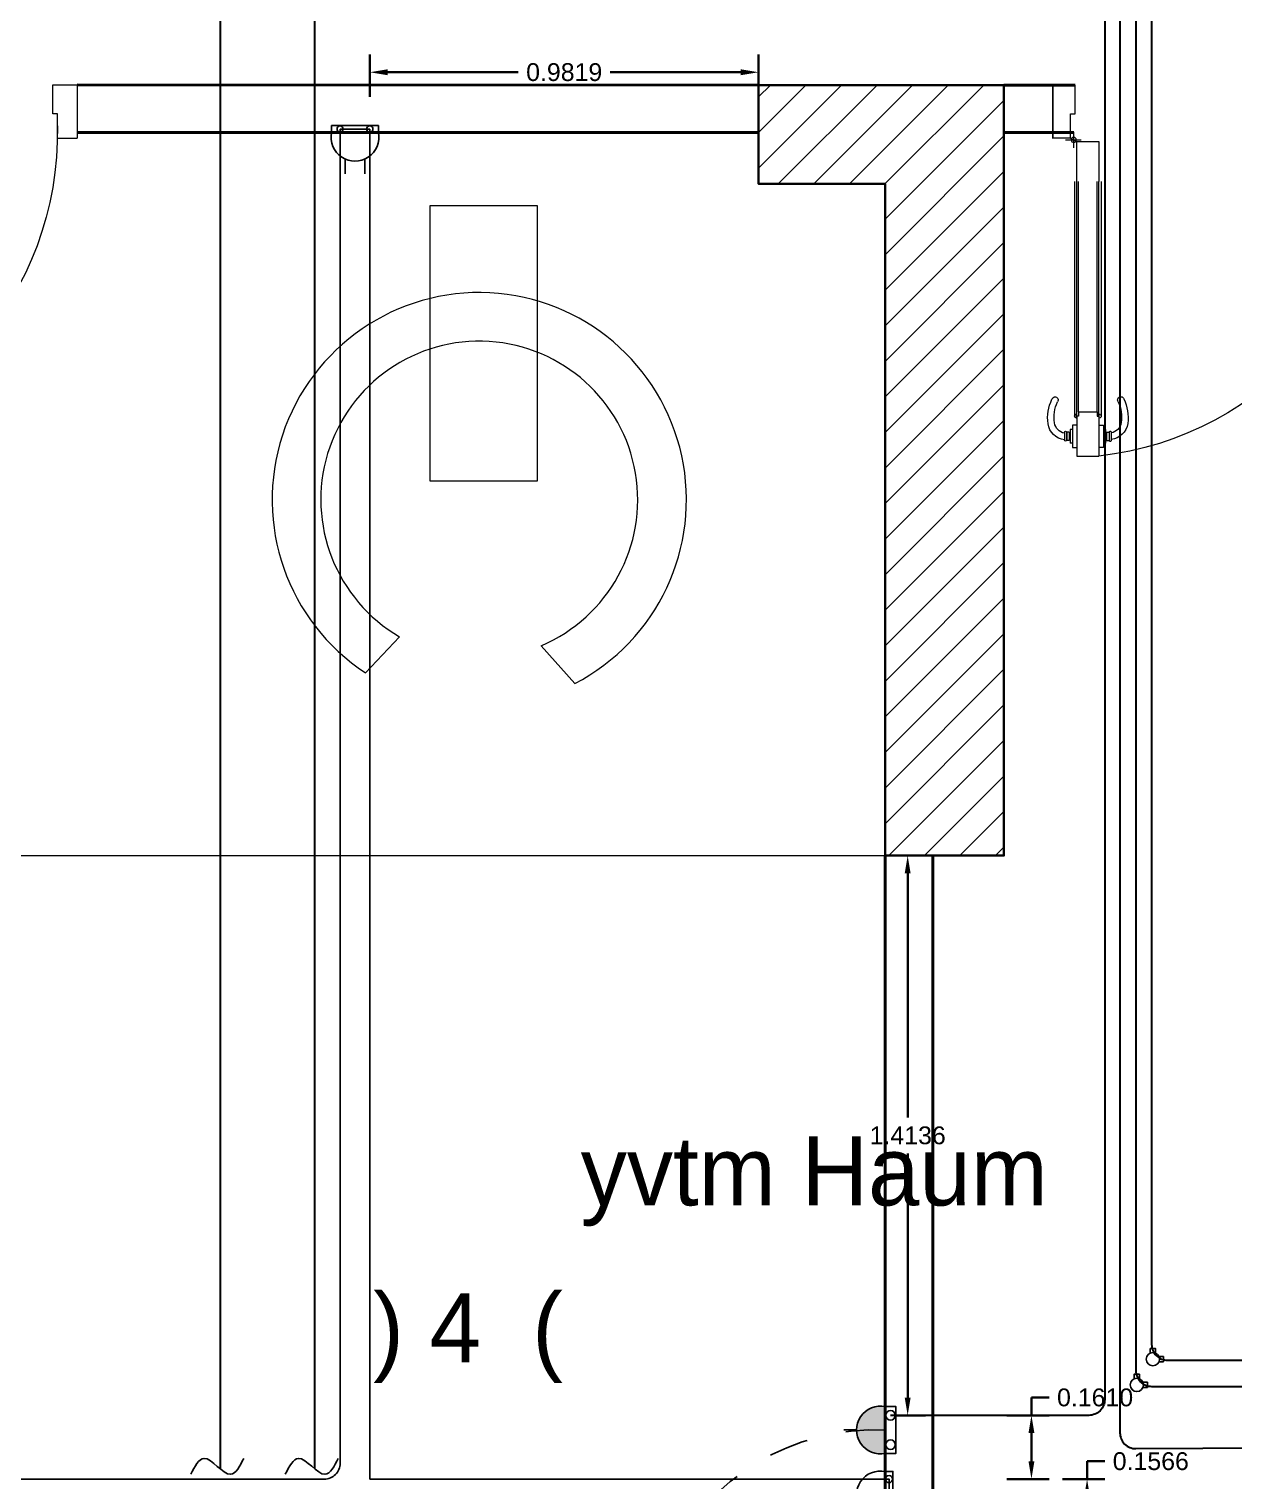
# Model space of a CAD drawing. Header units: inches. Extents: x 3955 to 4125, y 4886 to 4983.
# Drawn here: x 4029.38 to 4032.424, y 4924.475 to 4928.142 of the extents above; entities that cross this region are included whole.
import ezdxf

# ---------------------------------------------------------------- set-up
doc = ezdxf.new("R2010")
doc.units = ezdxf.units.IN
doc.header["$MEASUREMENT"] = 0
doc.linetypes.add('ACAD_ISO03W100', pattern=[30, 12, -18])
doc.linetypes.add('HIDDEN', pattern=[0.375, 0.25, -0.125])
doc.layers.get('0').update_dxf_attribs({"lineweight": 35})
doc.layers.get('Defpoints').update_dxf_attribs({"lineweight": 25})
for name, color, linetype, lineweight in [('Column(S)', 24, 'Continuous', 35), ('DIM', 6, 'Continuous', 20), ('DIM IN', 12, 'Continuous', 15), ('DOOR', 24, 'Continuous', 18), ('hatch col(S)', 45, 'Continuous', 15), ('Shop Drawing', 3, 'Continuous', 30), ('TEXT', 152, 'Continuous', 30), ('walls', 7, 'Continuous', 40)]:
    doc.layers.add(name, color=color, linetype=linetype, lineweight=lineweight)
for name, color, linetype in [('E-CUT', 30, 'Continuous'), ('E-LEADER', 30, 'Continuous'), ('E-POWER', 3, 'Continuous'), ('N Wiring', 255, 'Continuous'), ('WE - BOXES', 2, 'Continuous')]:
    doc.layers.add(name, color=color, linetype=linetype)
doc.styles.add('SOSA', font='sosa.shx')
doc.styles.get("Standard").update_dxf_attribs({"font": 'arial.ttf'})
doc.dimstyles.get("Standard").update_dxf_attribs({"dimtxt": 0.18, "dimasz": 0.18, "dimexe": 0.18, "dimexo": 0.0625, "dimgap": 0.09, "dimtad": 0, "dimtih": 1, "dimtoh": 1, "dimdec": 4, "dimzin": 0, "dimdsep": 46, "dimtxsty": 'Standard', "dimcen": 0.09, "dimadec": 0, "dimazin": 0, "dimtfac": 1, "dimtdec": 4, "dimtofl": 0, "dimtmove": 0, "dimatfit": 3, "dimfxl": 1, "dimtolj": 1, "dimtzin": 0, "dimarcsym": 0})

# ---------------------------------------------------------------- blocks, each defined once
blk = doc.blocks.new('A$C73D03C2A')
at = {"layer": 'DOOR', "linetype": 'Continuous'}
for p, q in [((0.0714, 0.8128), (0.0714, 0.9107)), ((0.0714, 0.9107), (0.1258, 0.9107)), ((0.1258, 0.8128), (0.1258, 0.9107)), ((0.0412, 0.8522), (0.0412, 0.8715)), ((0.0463, 0.8522), (0.0463, 0.8715)), ((0.0466, 0.8522), (0.0466, 0.8721)), ((0.0529, 0.8721), (0.0466, 0.8721)), ((0.0529, 0.8522), (0.0529, 0.8721)), ((0.0551, 0.8453), (0.0551, 0.879)), ((0.0605, 0.879), (0.0551, 0.879)), ((0.0605, 0.8351), (0.0605, 0.8895)), ((0.0605, 0.8895), (0.0714, 0.8895)), ((0.1367, 0.8895), (0.1258, 0.8895)), ((0.1367, 0.8351), (0.1367, 0.8895)), ((0.1367, 0.879), (0.1421, 0.879)), ((0.1421, 0.8453), (0.1421, 0.879)), ((0.1443, 0.8721), (0.1506, 0.8721)), ((0.1443, 0.8522), (0.1443, 0.8721)), ((0.1506, 0.8522), (0.1506, 0.8721)), ((0.156, 0.8721), (0.1558, 0.8721)), ((0.156, 0.8522), (0.156, 0.8721)), ((0.0529, 0.8522), (0.0466, 0.8522)), ((0.0605, 0.8453), (0.0551, 0.8453)), ((0.0714, 0.8351), (0.0605, 0.8351)), ((0.1258, 0.8351), (0.1367, 0.8351)), ((0.1367, 0.8453), (0.1421, 0.8453)), ((0.1443, 0.8522), (0.1506, 0.8522)), ((0.0659, 0.2365), (0.0659, 0.8124)), ((0.0706, 0.8171), (0.0706, 0.8076)), ((0.0714, 0.8128), (0.0714, 0.2363)), ((0.0757, 0.8128), (0.0714, 0.8128)), ((0.0757, 0.8019), (0.0757, 0.8128)), ((0.0757, 0.8019), (0.0757, 0.2363)), ((0.0757, 0.8019), (0.1214, 0.8019)), ((0.1214, 0.8019), (0.1214, 0.8128)), ((0.1214, 0.8128), (0.1258, 0.8128)), ((0.1214, 0.8019), (0.1214, 0.2363)), ((0.1258, 0.8128), (0.1258, 0.2363)), ((0.1266, 0.8171), (0.1266, 0.8076)), ((0.1313, 0.2365), (0.1313, 0.8124)), ((0.0714, 0.2363), (0.0714, 0.1384)), ((0.1258, 0.1384), (0.1258, 0.2363)), ((0.0127, 0), (0.0127, 0.1306)), ((0.0563, 0.1306), (0.0127, 0.1306)), ((0.0563, 0.1306), (0.0563, 0.0707)), ((0.0714, 0.1384), (0.1258, 0.1384)), ((0.8351, 0.1306), (0.8351, 0.0707)), ((0.8351, 0.1306), (0.8839, 0.1306)), ((0.8839, 0), (0.8839, 0.1306)), ((0.0563, 0.0707), (0.0671, 0.0707)), ((0.0671, 0.0707), (0.0671, 0)), ((0.8242, 0.0707), (0.8242, 0)), ((0.8351, 0.0707), (0.8242, 0.0707)), ((0.0671, 0), (0.0127, 0)), ((0.8242, 0), (0.8839, 0))]:
    blk.add_line(p, q, dxfattribs=at)
at = {"layer": 'DOOR'}
for p, q in [((0.0638, 0.1538), (0.0638, 0.1152)), ((0.0127, 0.1307), (0.0127, 0)), ((0.0127, 0.1307), (0.0127, 0)), ((0.0127, 0.1307), (0.0127, 0)), ((0.0435, 0.1345), (0.0822, 0.1345)), ((0.0563, 0.1306), (0.0714, 0.1384))]:
    blk.add_line(p, q, dxfattribs=at)
at = {"layer": 'DOOR', "linetype": 'Continuous'}
blk.add_circle((0.0638, 0.1345), 0.00617, dxfattribs=at)
at = {"layer": 'DOOR'}
blk.add_arc((0.0349, 0.1156), 0.8003, 358.9289, 83.4773, dxfattribs=at)
at = {"layer": 'DOOR', "linetype": 'Continuous'}
for centre, radius, start, end in [((0.0462, 0.8251), 0.0459, 96.2766, 172.4946), ((0.0437, 0.8715), 0.00259, 0, 180), ((0.1532, 0.8721), 0.00262, 0, 192.4511), ((0.151, 0.8244), 0.0459, 7.5054, 83.7234), ((0.1052, 0.8173), 0.1054, 172.4946, 205.9899), ((0.106, 0.8158), 0.0903, 171.5898, 204.9077), ((0.0462, 0.8251), 0.0297, 99.7089, 172.4946), ((0.0437, 0.8522), 0.00259, 180, 0), ((0.1532, 0.8522), 0.00262, 167.5489, 0), ((0.151, 0.8244), 0.0297, 7.5054, 80.2911), ((0.0912, 0.8151), 0.0903, 335.0923, 8.4102), ((0.092, 0.8166), 0.1054, 334.0101, 7.5054), ((0.0706, 0.8124), 0.00476, 90, 270), ((0.1266, 0.8124), 0.00476, 270, 90), ((0.0179, 0.7732), 0.00773, 195.2913, 36.6885), ((0.1793, 0.7725), 0.00773, 143.3115, 344.7087)]:
    blk.add_arc(centre, radius, start, end, dxfattribs=at)
blk = doc.blocks.new('S6')
blk.add_hatch(color=256).paths.add_polyline_path([(-147, 0), (147, 0, 1.224777)])
for p, q in [((0, 180), (0, 260)), ((-147, 0), (147, 0))]:
    blk.add_line(p, q)
blk.add_lwpolyline([(147, 0), (-147, 0), (-147, -66.7), (147, -66.7)], close=True)
for centre in [(-92, -33.4), (92, -33.4)]:
    blk.add_circle(centre, 30)
at = {"linetype": 'Continuous'}
blk.add_arc((0, 30), 150, 348.46158, 191.53842, dxfattribs=at)
blk = doc.blocks.new('S2')
at = {"linetype": 'Continuous'}
for p, q in [((-61.5, 166.8), (-61.5, 260)), ((61.5, 166.8), (61.5, 260))]:
    blk.add_line(p, q, dxfattribs=at)
blk.add_line((-147, 0), (147, 0))
blk.add_lwpolyline([(147, 0), (-147, 0), (-147, -43.5), (147, -43.5)], close=True)
for centre in [(-93.3, -21.8), (93.3, -21.8)]:
    blk.add_circle(centre, 19.4)
blk.add_arc((0, 30), 150, 348.46158, 191.53842, dxfattribs=at)
blk = doc.blocks.new('S1')
for p, q in [((0, 180), (0, 260)), ((-147, 0), (147, 0))]:
    blk.add_line(p, q)
blk.add_lwpolyline([(147, 0), (-147, 0), (-147, -47.8), (147, -47.8)], close=True)
for centre in [(-99, -23.9), (99, -23.9)]:
    blk.add_circle(centre, 22.2)
at = {"linetype": 'Continuous'}
blk.add_arc((0, 30), 150, 348.46158, 191.53842, dxfattribs=at)
blk = doc.blocks.new('*U10')
blk.add_line((-559.2, -63.8), (-627.7, -121.8))
blk.add_lwpolyline([(-627.7, -121.8, 0, 96, 0), (-493.2, -24, 96, 96, 0)], format="xyseb")
at = {"linetype": 'HIDDEN', "ltscale": 0.2}
blk.add_arc((-221, -539.5), 583, 67.7241, 134.241, dxfattribs=at)
blk = doc.blocks.new('*D372')
at = {"layer": 'Defpoints', "color": 0}
for p in [(3544.6567, 1330.3842), (3543.6748, 1330.2406, 0), (3544.6567, 1330.2406, 0)]:
    blk.add_point(p, dxfattribs=at)
at = {"layer": 'DIM', "color": 0, "lineweight": -2, "transparency": 16777216}
for p, q in [((3543.6748, 1330.3217), (3543.6748, 1330.4292)), ((3544.6567, 1330.3217), (3544.6567, 1330.4292)), ((3543.7198, 1330.3842), (3544.0498, 1330.3842)), ((3544.6117, 1330.3842), (3544.2817, 1330.3842))]:
    blk.add_line(p, q, dxfattribs=at)
at = {"layer": 'DIM', "color": 0, "transparency": 16777216}
for points in [[(3543.7198, 1330.3917), (3543.7198, 1330.3767), (3543.6748, 1330.3842)], [(3544.6117, 1330.3917), (3544.6117, 1330.3767), (3544.6567, 1330.3842)]]:
    blk.add_solid(points, dxfattribs=at)
at = {"layer": 'DIM', "color": 0, "transparency": 16777216, "insert": (3544.1658, 1330.3842), "char_height": 0.045, "attachment_point": 5}
blk.add_mtext('\\A1;0.9819', dxfattribs=at)
blk = doc.blocks.new('*D375')
at = {"layer": 'Defpoints', "color": 0}
for p in [(3544.9901, 1328.4057, 0), (3545.0334, 1328.4057), (3544.9901, 1326.9922, 0)]:
    blk.add_point(p, dxfattribs=at)
at = {"layer": 'DIM', "color": 0, "lineweight": -2, "transparency": 16777216}
for p, q in [((3545.0057, 1328.4057), (3545.0784, 1328.4057)), ((3545.0334, 1328.3607), (3545.0334, 1327.7445)), ((3545.0334, 1327.0372), (3545.0334, 1327.6535)), ((3545.0057, 1326.9922), (3545.0784, 1326.9922))]:
    blk.add_line(p, q, dxfattribs=at)
at = {"layer": 'DIM', "color": 0, "transparency": 16777216}
for points in [[(3545.0259, 1328.3607), (3545.0409, 1328.3607), (3545.0334, 1328.4057)], [(3545.0259, 1327.0372), (3545.0409, 1327.0372), (3545.0334, 1326.9922)]]:
    blk.add_solid(points, dxfattribs=at)
at = {"layer": 'DIM', "color": 0, "transparency": 16777216, "insert": (3545.0334, 1327.699), "char_height": 0.045, "attachment_point": 5}
blk.add_mtext('\\A1;1.4136', dxfattribs=at)
blk = doc.blocks.new('*D376')
at = {"layer": 'Defpoints', "color": 0}
for p in [(3544.9901, 1326.9922, 0), (3545.346, 1326.9922), (3544.9863, 1326.8312, 0)]:
    blk.add_point(p, dxfattribs=at)
at = {"layer": 'DIM', "color": 0, "lineweight": -2, "transparency": 16777216}
for p, q in [((3545.346, 1326.9922), (3545.346, 1327.0372)), ((3545.346, 1327.0372), (3545.391, 1327.0372)), ((3545.2835, 1326.9922), (3545.391, 1326.9922)), ((3545.346, 1326.8762), (3545.346, 1326.9472)), ((3545.2835, 1326.8312), (3545.391, 1326.8312))]:
    blk.add_line(p, q, dxfattribs=at)
at = {"layer": 'DIM', "color": 0, "transparency": 16777216}
for points in [[(3545.3385, 1326.9472), (3545.3535, 1326.9472), (3545.346, 1326.9922)], [(3545.3385, 1326.8762), (3545.3535, 1326.8762), (3545.346, 1326.8312)]]:
    blk.add_solid(points, dxfattribs=at)
at = {"layer": 'DIM', "color": 0, "transparency": 16777216, "insert": (3545.5068, 1327.0372), "char_height": 0.045, "attachment_point": 5}
blk.add_mtext('\\A1;0.1610', dxfattribs=at)
blk = doc.blocks.new('*D377')
at = {"layer": 'Defpoints', "color": 0}
for p in [(3545.0871, 1326.8312, 0), (3545.4866, 1326.8312), (3545.0871, 1326.6746, 0)]:
    blk.add_point(p, dxfattribs=at)
at = {"layer": 'DIM', "color": 0, "lineweight": -2, "transparency": 16777216}
for p, q in [((3545.4866, 1326.8312), (3545.4866, 1326.8762)), ((3545.4866, 1326.8762), (3545.5316, 1326.8762)), ((3545.4241, 1326.8312), (3545.5316, 1326.8312)), ((3545.4866, 1326.7196), (3545.4866, 1326.7862)), ((3545.4241, 1326.6746), (3545.5316, 1326.6746))]:
    blk.add_line(p, q, dxfattribs=at)
at = {"layer": 'DIM', "color": 0, "transparency": 16777216}
for points in [[(3545.4791, 1326.7862), (3545.4941, 1326.7862), (3545.4866, 1326.8312)], [(3545.4791, 1326.7196), (3545.4941, 1326.7196), (3545.4866, 1326.6746)]]:
    blk.add_solid(points, dxfattribs=at)
at = {"layer": 'DIM', "color": 0, "transparency": 16777216, "insert": (3545.6475, 1326.8762), "char_height": 0.045, "attachment_point": 5}
blk.add_mtext('\\A1;0.1566', dxfattribs=at)
blk = doc.blocks.new('2 WAY BOX')
at = {"layer": 'WE - BOXES'}
for p, q in [((0.096, 0.024), (0.055, 0.024)), ((0.096, -0.024), (0.096, 0.024)), ((0.055, -0.024), (0.096, -0.024))]:
    blk.add_line(p, q, dxfattribs=at)
blk.add_lwpolyline([(-0.024, 0.055), (-0.024, 0.096), (0.024, 0.096), (0.024, 0.055)], dxfattribs=at)
blk.add_circle((0, 0), 0.06, dxfattribs=at)
blk = doc.blocks.new('A$C606D7A20')
at = {"layer": 'hatch col(S)', "ltscale": 2.5}
h = blk.add_hatch(dxfattribs=at)
h.set_pattern_fill('ANSI31', color=256, scale=0.02)
h.set_pattern_definition([(45, (-150.37583, 298.166544), (-0.044901281, 0.044901281), [])])
h.paths.add_polyline_path([(17.09757, -10.71432), (17.09757, -12.41074), (17.39757, -12.41074), (17.39757, -10.4648), (16.77759, -10.4648), (16.77759, -10.71432)])
at = {"layer": 'Column(S)', "ltscale": 2.5}
blk.add_lwpolyline([(17.09757, -10.71432), (17.09757, -12.41074), (17.39757, -12.41074), (17.39757, -10.4648), (16.77759, -10.4648), (16.77759, -10.71432), (17.09757, -10.71432)], dxfattribs=at)
at = {"layer": 'DIM IN', "ltscale": 2.5}
for p, q in [((15.87073, -11.85793, 0), (15.78463, -11.94911, 0)), ((16.22826, -11.88058, 0), (16.3131, -11.97637, 0))]:
    blk.add_line(p, q, dxfattribs=at)
at = {"layer": 'DIM IN', "linetype": 'ACAD_ISO03W100', "ltscale": 0.5}
blk.add_line((13.98759, -12.41074), (17.09757, -12.41074), dxfattribs=at)
at = {"layer": 'DIM IN', "ltscale": 2.5, "elevation": 0}
blk.add_lwpolyline([(16.21921, -10.7694), (15.94748, -10.7694), (15.94748, -11.46457), (16.21921, -11.46457)], close=True, dxfattribs=at)
at = {"layer": 'DIM IN', "ltscale": 2.5}
for radius, start, end in [(0.52325, 297.42219, 236.67173), (0.40036, 292.95299, 239.79934)]:
    blk.add_arc((16.07213, -11.51191, 0), radius, start, end, dxfattribs=at)
at = {"layer": 'E-CUT'}
for points in [[(15.47735, -13.93299), (15.44389, -13.97313), (15.37698, -13.93299), (15.34352, -13.97313)], [(15.71598, -13.93299, 0), (15.68252, -13.97313, 0), (15.61561, -13.93299, 0), (15.58216, -13.97313, 0)]]:
    blk.add_spline(points, degree=3, dxfattribs=at)
at = {"layer": 'N Wiring'}
for points in [[(15.72063, -10.57586), (15.72063, -13.94544, -0.4142136), (15.68063, -13.98544), (13.49817, -13.98544)], [(15.79572, -10.57586), (15.79572, -13.98531), (17.10719, -13.98531), (17.10719, -14.06496), (15.53677, -14.06496, 0.4142136), (15.49677, -14.10496), (15.49677, -16.27154)]]:
    blk.add_lwpolyline(points, format="xyb", dxfattribs=at)
blk.add_lwpolyline([(15.72063, -10.57586), (15.79572, -10.57586)], dxfattribs=at)
at = {"layer": 'Shop Drawing', "color": 6}
for points in [[(20.48283, -7.47344), (17.69201, -7.47344, 0.4142136), (17.65201, -7.51344), (17.65201, -13.78429, -0.4142136), (17.61201, -13.82429), (17.11099, -13.82429)], [(20.48283, -7.52015), (17.73056, -7.52015, 0.4142136), (17.69056, -7.56015), (17.69056, -13.86839, 0.4158693), (17.73078, -13.90839), (18.23855, -13.90552)], [(20.48283, -7.56515), (17.77056, -7.56515, 0.4142136), (17.73056, -7.60515), (17.73056, -13.71109, 0.4142136), (17.77056, -13.75109), (18.25521, -13.75109)], [(20.48283, -7.61015), (17.81063, -7.60522, 0.4147536), (17.77056, -7.64522), (17.77056, -13.64514, 0.4142136), (17.81056, -13.68514), (18.23338, -13.68514)]]:
    blk.add_lwpolyline(points, format="xyb", dxfattribs=at)
at = {"layer": 'Shop Drawing'}
blk.add_lwpolyline([(15.4172, -8.54281), (15.4172, -13.9589)], dxfattribs=at)
blk.add_lwpolyline([(17.63176, -8.51889), (15.69584, -8.51889, 0.4142136), (15.65584, -8.55889), (15.65584, -13.9589)], format="xyb", dxfattribs=at)
at = {"layer": 'walls', "ltscale": 2.5}
for p, q in [((16.77759, -10.4648), (15.05667, -10.4645)), ((17.57712, -10.4648), (17.39757, -10.4648)), ((16.77757, -10.5848), (15.05667, -10.5845)), ((17.57371, -10.5848), (17.39757, -10.5848)), ((17.09757, -12.41074), (17.09757, -15.28266)), ((17.21757, -12.41074), (17.21757, -15.28266))]:
    blk.add_line(p, q, dxfattribs=at)
at = {"layer": 'DOOR', "ltscale": 2.5, "xscale": -1.028836370296499, "yscale": 1.028836370296499, "zscale": 1.028836370296499, "rotation": 180}
for p in [(14.14724, -10.46435), (17.50804, -10.4648)]:
    blk.add_blockref('A$C73D03C2A', p, dxfattribs=at)
at = {"layer": 'E-LEADER', "xscale": 0.001, "yscale": 0.001, "zscale": 0.001, "rotation": 19.94119348227059}
blk.add_blockref('*U10', (17.09757, -13.86129), dxfattribs=at)
at = {"layer": 'E-POWER', "yscale": 0.0004022874689625001, "zscale": 0.0004022874689625001}
for name, p, xscale, rotation in [('S2', (15.75817, -10.58462), -0.0004022874689625001, 180), ('S6', (17.09757, -13.86129), 0.0004022874689625001, 90), ('S1', (17.09757, -14.02514), 0.0004022874689625001, 89.9999999997509)]:
    blk.add_blockref(name, p, dxfattribs=dict(at, xscale=xscale, rotation=rotation))
at = {"layer": 'WE - BOXES', "xscale": 0.2792199135279854, "yscale": 0.2792199135279854, "zscale": 0.2792199135279854}
for p in [(17.77367, -13.68249, 0), (17.73304, -13.74738, 0)]:
    blk.add_blockref('2 WAY BOX', p, dxfattribs=at)
at = {"layer": 'TEXT', "linetype": 'Continuous', "ltscale": 0.09, "style": 'SOSA'}
for s, p in [('yvtm Haum', (16.32831, -13.29424, 0)), (') 4  (', (15.80396, -13.69027, 0))]:
    blk.add_text(s, height=0.1745, dxfattribs=at).set_placement(p)
at = {"layer": 'DIM'}
dim = blk.add_linear_dim(base=(16.77759, -10.43224, 0), p1=(15.79572, -10.57586), p2=(16.77759, -10.57586), dimstyle='Standard', dxfattribs=at)
dim.commit()
dim.dimension.update_dxf_attribs({"geometry": '*D372', "text_midpoint": (16.28665, -10.43224, 0), "insert": (-3527.87912, -1340.81648)})
for base, p1, p2, picture, middle, set_off in [((17.154323, -12.410738, 0), (17.110987, -13.824295), (17.110987, -12.410738), '*D375', (17.154323, -13.117516, 0), (-3527.879116, -1340.816476)), ((17.46684, -13.82429, 0), (17.10719, -13.98531), (17.11099, -13.82429), '*D376', (17.62768, -13.77929, 0), (-3527.87912, -1340.81648)), ((17.60751, -13.98531, 0), (17.20795, -14.1419), (17.20795, -13.98531), '*D377', (17.7684, -13.94031, 0), (-3527.87912, -1340.81648))]:
    dim = blk.add_linear_dim(base=base, p1=p1, p2=p2, angle=90, dimstyle='Standard', dxfattribs=at)
    dim.commit()
    dim.dimension.update_dxf_attribs({"geometry": picture, "text_midpoint": middle, "insert": set_off})

msp = doc.modelspace()

# ---------------------------------------------------------------- block references
msp.add_blockref('A$C606D7A20', (4014.4456, 4938.4649))

doc.saveas('drawing.dxf')
